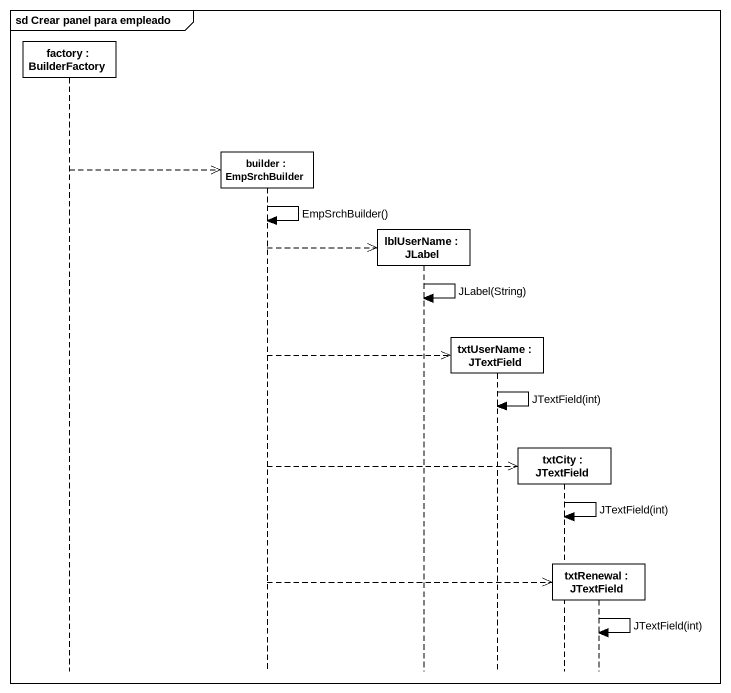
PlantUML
@startuml
mainframe sd Crear panel para empleado
hide footbox
participant "factory : BuilderFactory" as factory
participant "builder : EmpSrchBuilder" as builder
participant "lblUserName : JLabel" as lblUserName
participant "txtUserName : JTextField" as txtUserName
participant "txtCity : JTextField" as txtCity
participant "txtRenewal : JTextField" as txtRenewal

factory -->> builder **
builder -> builder : EmpSrchBuilder()
builder -->> lblUserName **
lblUserName -> lblUserName : JLabel(String)
builder -->> txtUserName **
txtUserName -> txtUserName : JTextField(int)
builder -->> txtCity **
txtCity -> txtCity : JTextField(int)
builder -->> txtRenewal **
txtRenewal -> txtRenewal : JTextField(int)
@enduml
